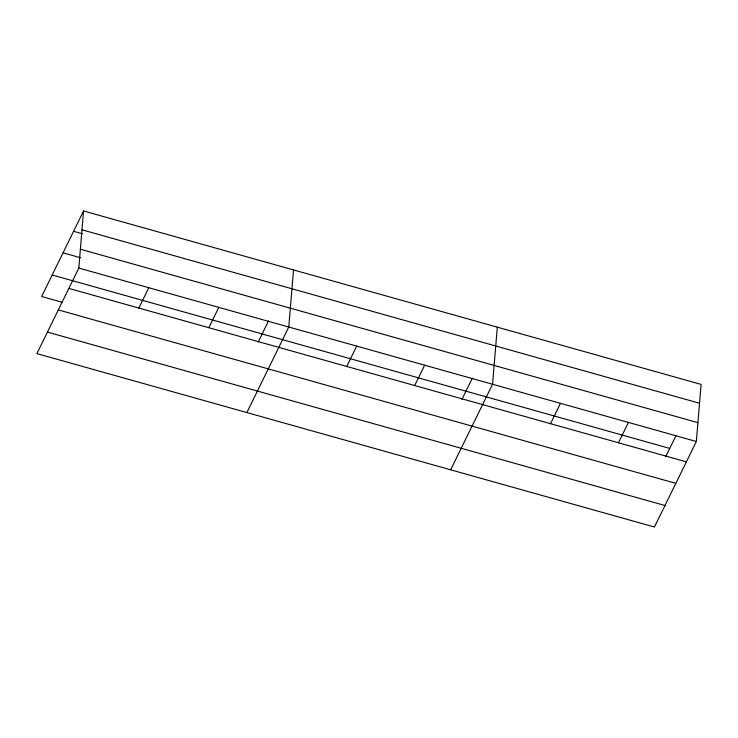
<?xml version="1.0" encoding="UTF-8"?>
<svg xmlns="http://www.w3.org/2000/svg" width="738" height="738" viewBox="0 0 738 738"><rect width="100%" height="100%" fill="white"/><g stroke="black" fill="none" stroke-linecap="round" stroke-linejoin="round"><path stroke-width="1.11" d="M78.809 268.06L83.56 210.967L701.1 384.397L696.349 441.499L654.44 527.033L36.9 353.603L78.809 268.06L696.349 441.499M293.521 269.933L288.77 327.026L246.861 412.57M497.311 327.165L492.56 384.258L450.65 469.802M83.56 210.967L41.651 296.501L62.435 302.34M138.827 308.06L148.79 287.719M208.817 327.718L218.78 307.377M258.143 342.155L268.577 320.855M346.731 366.445L356.703 346.104M414.664 385.522L424.627 365.181M461.933 399.387L472.366 378.087M550.52 423.677L560.483 403.345M618.453 442.763L628.416 422.422M665.722 456.619L676.156 435.319M81.992 229.804L699.532 403.243M73.597 231.308L82.342 233.762M80.377 249.223L697.917 422.653M63.053 252.82L80.553 257.737M52.195 274.988L669.735 448.418M68.837 288.401L686.377 461.84M58.302 309.914L675.842 483.353M47.444 332.091L664.984 505.521"/></g></svg>
